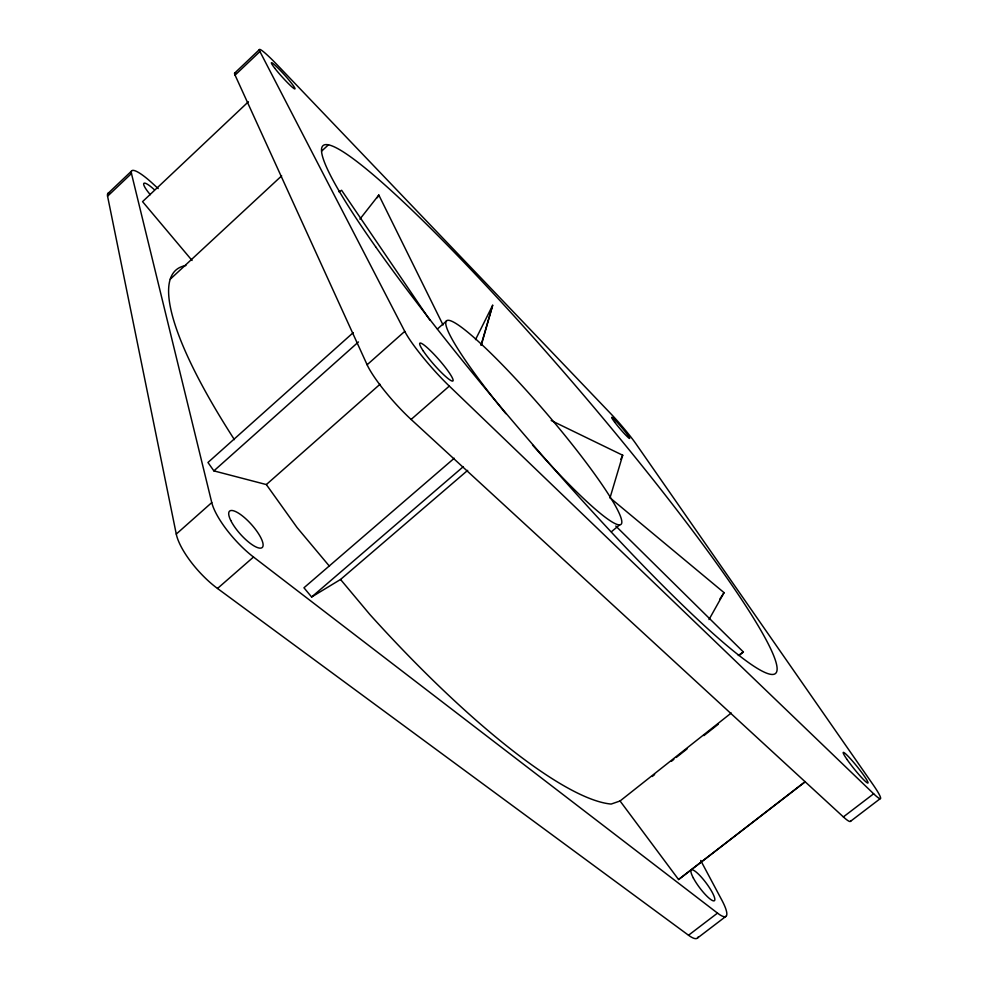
<?xml version="1.0" encoding="UTF-8"?>
<svg xmlns="http://www.w3.org/2000/svg" width="988" height="988" viewBox="0 0 988 988"><rect width="100%" height="100%" fill="white"/><g stroke="black" fill="none" stroke-linecap="round" stroke-linejoin="round"><path stroke-width="1.48" d="M481.28 345.306L492.666 305.28L475.512 339.625M481.057 345.047L492.666 305.28M609.979 497.952L622.712 455.246L551.193 420.53M620.76 459.383L622.712 455.246M377.33 197.711L378.812 195.044L443.044 324.966M709.001 619.562L724.056 592.652L610.423 498.15M719.857 599.049L724.056 592.652M359.904 219.138L378.812 195.044M107.741 193.673L131.515 171.085M234.601 73.161L259.338 49.659M698.084 937.032A38.31 8.818 53.5 0 1 688.525 935.241L217.508 588.478A48.61 16.092 48 0 1 176.272 534.076L107.569 196.217L131.466 173.518A34.58 6.657 46.3 0 1 152.51 183.373L158.191 188.597M235.07 75.137L259.93 51.524A35.284 3.1 48 0 1 277.542 65.22L611.189 414.133A27.75 2.137 49.6 0 1 635.815 443.637L872.824 784.324A39.31 3.767 51.1 0 1 873.651 793.784L843.369 816.915L411.107 419.443A50.018 8.534 48.7 0 1 367.116 364.77L235.07 75.137A35.148 3.804 47.7 0 1 235.774 72.964M248.42 101.739L142.556 201.638L192.055 260.474M170.269 279.184L281.654 175.864M321.742 151.016L328.51 144.742M353.247 332.623L207.962 462.483L213.877 470.881L266.34 484.565L297.079 527.567L329.461 566.235M213.877 470.881L358.459 341.947M176.272 534.076L211.765 502.583L131.466 173.518M367.116 364.77L404.759 331.375L259.93 51.524M437.425 328.992L446.588 320.902M266.34 484.565L379.997 384.27M217.508 588.478L253.508 557.034L717.498 913.11L688.525 935.241M411.107 419.443L449.305 386.086L873.651 793.784M454.27 458.234L303.946 587.786L311.64 596.999L340.539 579.474L467.682 470.362M311.64 596.999L463.372 466.62M611.374 531.766L619.649 524.875M739.814 654.896L743.371 651.981L615.796 526.048M340.539 579.474L369.784 614.413A348.702 77.62 49.4 0 0 611.164 804.059L620.056 800.984L731.244 713.015M652.228 776.482L654.624 774.58M671.457 761.266L673.865 759.364M676.261 757.463L687.08 748.904M703.901 735.603L718.325 724.192M620.056 800.984L678.571 879.542L805.245 781.582M805.134 781.879L678.571 879.542M697.429 938.081L726.081 916.234M850.52 821.312L880.444 798.477M738.308 655.501L743.371 651.981M338.983 191.857L341.601 190.276L429.829 320.038M700.702 860.486L721.759 899.982A38.458 8.04 53.1 0 1 717.498 913.11M234.403 439.648A348.702 77.62 49.4 0 1 185.917 265.537M850.73 820.596A39.137 4.607 51.5 0 1 843.369 816.915M449.305 386.086A50.302 6.99 48.8 0 1 404.759 331.375M253.508 557.034A48.869 14.721 48.1 0 1 211.765 502.583M107.569 196.217A34.456 7.311 46 0 1 109.582 192.833M150.312 194.698A17.29 3.335 46.3 0 1 143.816 183.398A17.29 3.335 46.3 0 1 154.19 189.548M505.856 413.651A134.01 15.672 49.4 0 1 469.078 333.289A134.01 15.672 49.4 0 1 614.672 504.547A134.01 15.672 49.4 0 1 532.544 445.045M230.735 520.417A24.428 7.348 48.1 0 0 260.511 548.142A24.428 7.348 48.1 0 0 246.444 519.379A24.428 7.348 48.1 0 0 230.735 520.417M375.601 246.716A347.603 35.407 49.4 0 0 763.699 671.889A347.603 35.407 49.4 0 0 508.314 309.713A347.603 35.407 49.4 0 0 375.601 246.716M614.598 422.049A13.869 1.074 49.6 0 0 629.504 438.437A13.869 1.074 49.6 0 0 617.932 423.123A13.869 1.074 49.6 0 0 614.598 422.049M847 759.426A19.649 1.877 51.1 0 0 867.686 783.052A19.649 1.877 51.1 0 0 852.199 760.723A19.649 1.877 51.1 0 0 847 759.426M274.75 68.209A17.636 1.556 48 0 0 294.609 88.883A17.636 1.556 48 0 0 280.16 70.259A17.636 1.556 48 0 0 274.75 68.209M423.136 350.777A25.145 3.495 48.8 0 0 451.874 380.973A25.145 3.495 48.8 0 0 434.041 354.309A25.145 3.495 48.8 0 0 423.136 350.777M693.354 878.011A19.229 4.026 53.1 0 0 713.916 900.883A19.229 4.026 53.1 0 0 701.307 877.085A19.229 4.026 53.1 0 0 693.354 878.011"/></g></svg>
